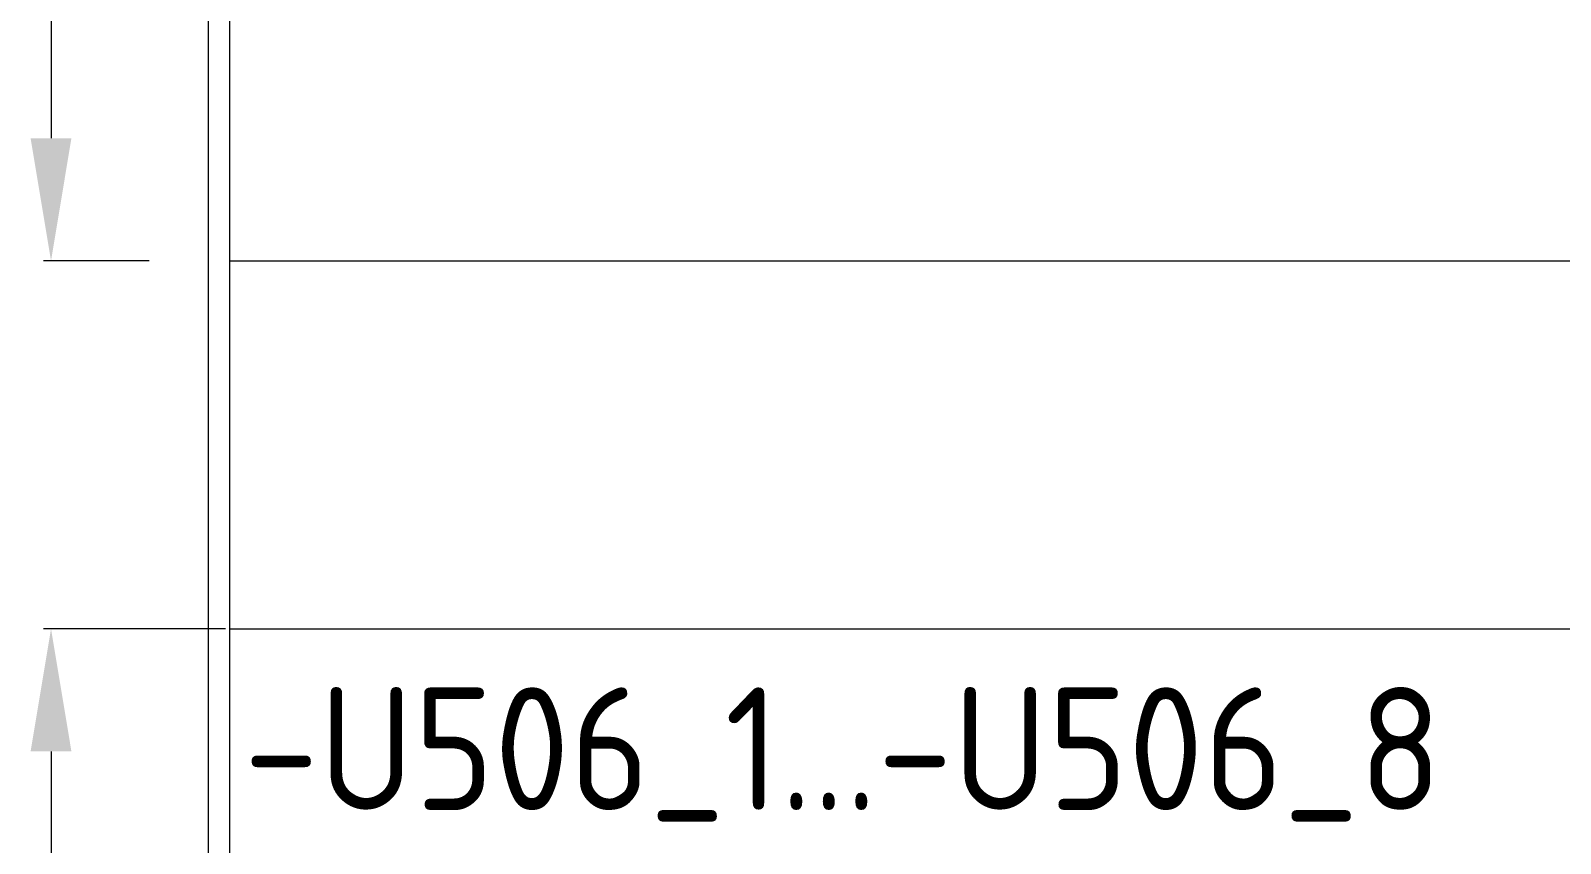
# Model space of a CAD drawing. Header units: millimetres. Extents: x 4137 to 6698, y 1400 to 3585.
# Drawn here: x 5054 to 5303.6, y 2300.8 to 2433.3 of the extents above; entities that cross this region are included whole.
import ezdxf
from ezdxf.enums import TextEntityAlignment as Align

# ---------------------------------------------------------------- set-up
doc = ezdxf.new("R2010")
doc.units = ezdxf.units.MM
for name, color, linetype in [('000-PI-ORMAR', 2, 'Continuous'), ('000-PI_TEXT', 7, 'Continuous'), ('002-PI-Kabelska kanalica', 150, 'Continuous')]:
    doc.layers.add(name, color=color, linetype=linetype)
doc.styles.add('PI0', font='isocpeur.ttf', dxfattribs={"width": 0.9})

msp = doc.modelspace()

# ---------------------------------------------------------------- linework, layer by layer
at = {"layer": '000-PI-ORMAR', "color": 0, "linetype": 'ByBlock', "lineweight": 0}
msp.add_line((5082.95, 3405.78), (5082.95, 1515.78), dxfattribs=at)
at = {"layer": '000-PI_TEXT', "color": 0, "linetype": 'ByBlock', "lineweight": 0, "ltscale": 0.25}
for p, q in [((5057.32, 2565.78), (5057.32, 2415.78)), ((5073.32, 2395.78), (5056.07, 2395.78)), ((5085.82, 2335.78), (5056.07, 2335.78)), ((5057.32, 2315.78), (5057.32, 2165.78))]:
    msp.add_line(p, q, dxfattribs=at)
at = {"layer": '000-PI_TEXT', "color": 0, "linetype": 'ByBlock', "ltscale": 0.25}
for points in [[(5053.99, 2415.78), (5060.65, 2415.78), (5057.32, 2395.78)], [(5053.99, 2315.78), (5060.65, 2315.78), (5057.32, 2335.78)]]:
    msp.add_solid(points, dxfattribs=at)
at = {"layer": '002-PI-Kabelska kanalica', "color": 0, "linetype": 'ByBlock', "lineweight": 0}
for p, q in [((5086.45, 3405.78), (5086.45, 1635.78)), ((5086.45, 2395.78), (5086.45, 2335.78)), ((5086.45, 2395.78), (5778.45, 2395.78)), ((5086.45, 2335.78), (5778.45, 2335.78))]:
    msp.add_line(p, q, dxfattribs=at)

# ---------------------------------------------------------------- texts
at = {"color": 0, "linetype": 'ByBlock', "lineweight": 0, "style": 'PI0', "width": 0.9}
msp.add_text('-U506_1...-U506_8', height=20, dxfattribs=at).set_placement((5186.54, 2315.3), align=Align.MIDDLE)

doc.saveas('drawing.dxf')
